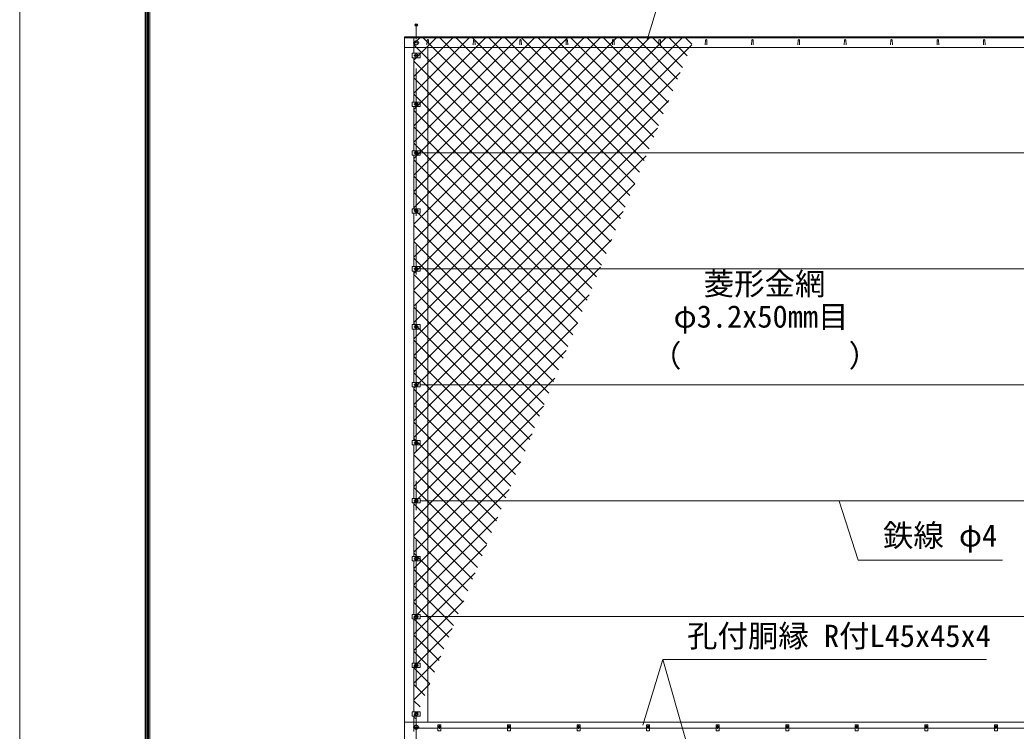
# Model space of a CAD drawing. Units: millimetres at full size; details may follow other scales. Extents: x -8400 to 8400, y -5940 to 5940.
# Drawn here: x -8400 to -4104, y 1210 to 4277 of the extents above; entities that cross this region are included whole.
import ezdxf
from ezdxf.enums import TextEntityAlignment as Align

# ---------------------------------------------------------------- set-up
doc = ezdxf.new("R2010")
doc.units = ezdxf.units.MM
doc.header["$LTSCALE"] = 20
doc.header["$PDMODE"] = 32
doc.header["$PDSIZE"] = 10
doc.linetypes.add('USER1', pattern=[50.8, 31.75, -6.35, 6.35, -6.35])
for name, color, linetype, lineweight in [('0-0_D-STR1', 1, 'Continuous', 18), ('0-1_D-BMK', 2, 'USER1', 13), ('0-2_D-STR3', 3, 'Continuous', 13), ('0-8_D-STR-TXT', 7, 'Continuous', 13), ('0-A_D-STR2', 7, 'Continuous', 13), ('0-C_D-TTL', 7, 'Continuous', 18)]:
    doc.layers.add(name, color=color, linetype=linetype, lineweight=lineweight)
doc.layers.add('0-6_Defpoints', color=253, linetype='Continuous')
doc.styles.add('ＭＳ ゴシック', font='')
doc.styles.get('ＭＳ ゴシック').set_extended_font_data('MS Gothic')

msp = doc.modelspace()

# ---------------------------------------------------------------- linework, layer by layer
at = {"layer": '0-0_D-STR1'}
for p, q in [((-6740.7, 4203.61), (-2290.7, 4203.61)), ((-6740.7, 4199.61), (-2290.7, 4199.61)), ((-6643.7, 4190.48), (-6644.45, 4168.98)), ((-6637.7, 4190.48), (-6636.95, 4168.98)), ((-6443.7, 4190.48), (-6444.45, 4168.98)), ((-6437.7, 4190.48), (-6436.95, 4168.98)), ((-6243.7, 4190.48), (-6244.45, 4168.98)), ((-6237.7, 4190.48), (-6236.95, 4168.98)), ((-6043.7, 4190.48), (-6044.45, 4168.98)), ((-6037.7, 4190.48), (-6036.95, 4168.98)), ((-5843.7, 4190.48), (-5844.45, 4168.98)), ((-5837.7, 4190.48), (-5836.95, 4168.98)), ((-5643.7, 4190.48), (-5644.45, 4168.98)), ((-5637.7, 4190.48), (-5636.95, 4168.98)), ((-5443.7, 4190.48), (-5444.45, 4168.98)), ((-5437.7, 4190.48), (-5436.95, 4168.98)), ((-5243.7, 4190.48), (-5244.45, 4168.98)), ((-5237.7, 4190.48), (-5236.95, 4168.98)), ((-5043.7, 4190.48), (-5044.45, 4168.98)), ((-5037.7, 4190.48), (-5036.95, 4168.98)), ((-4843.7, 4190.48), (-4844.45, 4168.98)), ((-4837.7, 4190.48), (-4836.95, 4168.98)), ((-4643.7, 4190.48), (-4644.45, 4168.98)), ((-4637.7, 4190.48), (-4636.95, 4168.98)), ((-4443.7, 4190.48), (-4444.45, 4168.98)), ((-4437.7, 4190.48), (-4436.95, 4168.98)), ((-4243.7, 4190.48), (-4244.45, 4168.98)), ((-4237.7, 4190.48), (-4236.95, 4168.98)), ((-6740.7, 4158.61), (-2290.7, 4158.61)), ((-6640.7, 1248.61), (-6640.7, 4158.61)), ((-6740.7, 1248.61), (-2290.7, 1248.61))]:
    msp.add_line(p, q, dxfattribs=at)
msp.add_lwpolyline([(-6740.7, 4203.61), (-6740.7, -1596.39), (-6640.7, -1596.39), (-6640.7, -796.39)], dxfattribs=at)
for centre in [(-6640.7, 4189.23), (-6440.7, 4189.23), (-6240.7, 4189.23), (-6040.7, 4189.23), (-5840.7, 4189.23), (-5640.7, 4189.23), (-5440.7, 4189.23), (-5240.7, 4189.23), (-5040.7, 4189.23), (-4840.7, 4189.23), (-4640.7, 4189.23), (-4440.7, 4189.23), (-4240.7, 4189.23)]:
    msp.add_arc(centre, 3.25, 22.61986, 157.38014, dxfattribs=at)
at = {"layer": '0-1_D-BMK'}
for p, q in [((-6690.7, -1647.39), (-6690.7, 4254.61)), ((-6677.95, 4178.61), (-6703.45, 4178.61)), ((-6700.7, 4123.61), (-6680.7, 4123.61)), ((-6700.7, 3913.61), (-6680.7, 3913.61)), ((-6700.7, 3703.61), (-6680.7, 3703.61)), ((-6700.7, 3453.61), (-6680.7, 3453.61)), ((-6700.7, 3203.61), (-6680.7, 3203.61)), ((-6700.7, 2953.61), (-6680.7, 2953.61)), ((-6700.7, 2703.61), (-6680.7, 2703.61)), ((-6700.7, 2453.61), (-6680.7, 2453.61)), ((-6700.7, 2203.61), (-6680.7, 2203.61)), ((-6700.7, 1953.61), (-6680.7, 1953.61)), ((-6700.7, 1703.61), (-6680.7, 1703.61)), ((-6700.7, 1493.61), (-6680.7, 1493.61)), ((-6700.7, 1283.61), (-6680.7, 1283.61)), ((-6677.95, 1226.61), (-6703.45, 1226.61)), ((-6598.14, 1227.61), (-6583.26, 1227.61)), ((-6590.7, 1220.17), (-6590.7, 1235.05)), ((-6298.14, 1227.61), (-6283.26, 1227.61)), ((-6290.7, 1220.17), (-6290.7, 1235.05)), ((-5998.14, 1227.61), (-5983.26, 1227.61)), ((-5990.7, 1220.17), (-5990.7, 1235.05)), ((-5698.14, 1227.61), (-5683.26, 1227.61)), ((-5690.7, 1220.17), (-5690.7, 1235.05)), ((-5398.14, 1227.61), (-5383.26, 1227.61)), ((-5390.7, 1220.17), (-5390.7, 1235.05)), ((-5098.14, 1227.61), (-5083.26, 1227.61)), ((-5090.7, 1220.17), (-5090.7, 1235.05)), ((-4798.14, 1227.61), (-4783.26, 1227.61)), ((-4790.7, 1220.17), (-4790.7, 1235.05)), ((-4498.14, 1227.61), (-4483.26, 1227.61)), ((-4490.7, 1220.17), (-4490.7, 1235.05)), ((-4198.14, 1227.61), (-4183.26, 1227.61)), ((-4190.7, 1220.17), (-4190.7, 1235.05))]:
    msp.add_line(p, q, dxfattribs=at)
at = {"layer": '0-2_D-STR3'}
for p, q in [((-6700.7, 4133.11), (-6700.7, 4198.61)), ((-6690.7, 4168.79), (-6699.2, 4173.7)), ((-6682.2, 4173.7), (-6690.7, 4168.79)), ((-6707.9, 4133.11), (-6673.5, 4133.11)), ((-6707.9, 4133.11), (-6707.9, 4114.11)), ((-6697.2, 4127.36), (-6690.7, 4131.12)), ((-6697.2, 4119.86), (-6697.2, 4127.36)), ((-6690.7, 4131.12), (-6684.2, 4127.36)), ((-6684.2, 4127.36), (-6684.2, 4119.86)), ((-6673.5, 4133.11), (-6673.5, 4114.11)), ((-6707.9, 4114.11), (-6673.5, 4114.11)), ((-6700.7, 3923.11), (-6700.7, 4114.11)), ((-6690.7, 4116.1), (-6697.2, 4119.86)), ((-6684.2, 4119.86), (-6690.7, 4116.1)), ((-6707.9, 3923.11), (-6673.5, 3923.11)), ((-6707.9, 3923.11), (-6707.9, 3904.11)), ((-6697.2, 3917.36), (-6690.7, 3921.12)), ((-6697.2, 3909.86), (-6697.2, 3917.36)), ((-6690.7, 3906.1), (-6697.2, 3909.86)), ((-6690.7, 3921.12), (-6684.2, 3917.36)), ((-6684.2, 3909.86), (-6690.7, 3906.1)), ((-6684.2, 3917.36), (-6684.2, 3909.86)), ((-6673.5, 3923.11), (-6673.5, 3904.11)), ((-6707.9, 3904.11), (-6673.5, 3904.11)), ((-6700.7, 3713.11), (-6700.7, 3904.11)), ((-6707.9, 3713.11), (-6673.5, 3713.11)), ((-6707.9, 3713.11), (-6707.9, 3694.11)), ((-6697.2, 3707.36), (-6690.7, 3711.12)), ((-6697.2, 3699.86), (-6697.2, 3707.36)), ((-6690.7, 3696.1), (-6697.2, 3699.86)), ((-6690.7, 3711.12), (-6684.2, 3707.36)), ((-6684.2, 3699.86), (-6690.7, 3696.1)), ((-6684.2, 3707.36), (-6684.2, 3699.86)), ((-6673.5, 3713.11), (-6673.5, 3694.11)), ((-6673.5, 3703.61), (-3700.2, 3703.61)), ((-6707.9, 3694.11), (-6673.5, 3694.11)), ((-6700.7, 3463.11), (-6700.7, 3694.11)), ((-6707.9, 3463.11), (-6673.5, 3463.11)), ((-6707.9, 3463.11), (-6707.9, 3444.11)), ((-6707.9, 3444.11), (-6673.5, 3444.11)), ((-6700.7, 3213.11), (-6700.7, 3444.11)), ((-6697.2, 3457.36), (-6690.7, 3461.12)), ((-6697.2, 3449.86), (-6697.2, 3457.36)), ((-6690.7, 3446.1), (-6697.2, 3449.86)), ((-6690.7, 3461.12), (-6684.2, 3457.36)), ((-6684.2, 3449.86), (-6690.7, 3446.1)), ((-6684.2, 3457.36), (-6684.2, 3449.86)), ((-6673.5, 3463.11), (-6673.5, 3444.11)), ((-6707.9, 3213.11), (-6673.5, 3213.11)), ((-6707.9, 3213.11), (-6707.9, 3194.11)), ((-6707.9, 3194.11), (-6673.5, 3194.11)), ((-6700.7, 2963.11), (-6700.7, 3194.11)), ((-6697.2, 3207.36), (-6690.7, 3211.12)), ((-6697.2, 3199.86), (-6697.2, 3207.36)), ((-6690.7, 3196.1), (-6697.2, 3199.86)), ((-6690.7, 3211.12), (-6684.2, 3207.36)), ((-6684.2, 3199.86), (-6690.7, 3196.1)), ((-6684.2, 3207.36), (-6684.2, 3199.86)), ((-6673.5, 3213.11), (-6673.5, 3194.11)), ((-6673.5, 3203.61), (-3700.2, 3203.61)), ((-6707.9, 2963.11), (-6673.5, 2963.11)), ((-6707.9, 2963.11), (-6707.9, 2944.11)), ((-6707.9, 2944.11), (-6673.5, 2944.11)), ((-6700.7, 2713.11), (-6700.7, 2944.11)), ((-6697.2, 2957.36), (-6690.7, 2961.12)), ((-6697.2, 2949.86), (-6697.2, 2957.36)), ((-6690.7, 2946.1), (-6697.2, 2949.86)), ((-6690.7, 2961.12), (-6684.2, 2957.36)), ((-6684.2, 2949.86), (-6690.7, 2946.1)), ((-6684.2, 2957.36), (-6684.2, 2949.86)), ((-6673.5, 2963.11), (-6673.5, 2944.11)), ((-6707.9, 2713.11), (-6673.5, 2713.11)), ((-6707.9, 2713.11), (-6707.9, 2694.11)), ((-6697.2, 2707.36), (-6690.7, 2711.12)), ((-6697.2, 2699.86), (-6697.2, 2707.36)), ((-6690.7, 2711.12), (-6684.2, 2707.36)), ((-6684.2, 2707.36), (-6684.2, 2699.86)), ((-6673.5, 2713.11), (-6673.5, 2694.11)), ((-6707.9, 2694.11), (-6673.5, 2694.11)), ((-6700.7, 2463.11), (-6700.7, 2694.11)), ((-6690.7, 2696.1), (-6697.2, 2699.86)), ((-6684.2, 2699.86), (-6690.7, 2696.1)), ((-6673.5, 2703.61), (-3700.2, 2703.61)), ((-6707.9, 2463.11), (-6673.5, 2463.11)), ((-6707.9, 2463.11), (-6707.9, 2444.11)), ((-6697.2, 2457.36), (-6690.7, 2461.12)), ((-6697.2, 2449.86), (-6697.2, 2457.36)), ((-6690.7, 2446.1), (-6697.2, 2449.86)), ((-6690.7, 2461.12), (-6684.2, 2457.36)), ((-6684.2, 2449.86), (-6690.7, 2446.1)), ((-6684.2, 2457.36), (-6684.2, 2449.86)), ((-6673.5, 2463.11), (-6673.5, 2444.11)), ((-6707.9, 2444.11), (-6673.5, 2444.11)), ((-6700.7, 2213.11), (-6700.7, 2444.11)), ((-6707.9, 2213.11), (-6673.5, 2213.11)), ((-6707.9, 2213.11), (-6707.9, 2194.11)), ((-6707.9, 2194.11), (-6673.5, 2194.11)), ((-6700.7, 1963.11), (-6700.7, 2194.11)), ((-6697.2, 2207.36), (-6690.7, 2211.12)), ((-6697.2, 2199.86), (-6697.2, 2207.36)), ((-6690.7, 2196.1), (-6697.2, 2199.86)), ((-6690.7, 2211.12), (-6684.2, 2207.36)), ((-6684.2, 2199.86), (-6690.7, 2196.1)), ((-6684.2, 2207.36), (-6684.2, 2199.86)), ((-6673.5, 2213.11), (-6673.5, 2194.11)), ((-6673.5, 2203.61), (-3700.2, 2203.61)), ((-6707.9, 1963.11), (-6673.5, 1963.11)), ((-6707.9, 1963.11), (-6707.9, 1944.11)), ((-6707.9, 1944.11), (-6673.5, 1944.11)), ((-6700.7, 1713.11), (-6700.7, 1944.11)), ((-6697.2, 1957.36), (-6690.7, 1961.12)), ((-6697.2, 1949.86), (-6697.2, 1957.36)), ((-6690.7, 1946.1), (-6697.2, 1949.86)), ((-6690.7, 1961.12), (-6684.2, 1957.36)), ((-6684.2, 1949.86), (-6690.7, 1946.1)), ((-6684.2, 1957.36), (-6684.2, 1949.86)), ((-6673.5, 1963.11), (-6673.5, 1944.11)), ((-6707.9, 1713.11), (-6673.5, 1713.11)), ((-6707.9, 1713.11), (-6707.9, 1694.11)), ((-6707.9, 1694.11), (-6673.5, 1694.11)), ((-6700.7, 1503.11), (-6700.7, 1694.11)), ((-6697.2, 1707.36), (-6690.7, 1711.12)), ((-6697.2, 1699.86), (-6697.2, 1707.36)), ((-6690.7, 1696.1), (-6697.2, 1699.86)), ((-6690.7, 1711.12), (-6684.2, 1707.36)), ((-6684.2, 1699.86), (-6690.7, 1696.1)), ((-6684.2, 1707.36), (-6684.2, 1699.86)), ((-6673.5, 1713.11), (-6673.5, 1694.11)), ((-6673.5, 1703.61), (-3700.2, 1703.61)), ((-6707.9, 1503.11), (-6673.5, 1503.11)), ((-6707.9, 1503.11), (-6707.9, 1484.11)), ((-6707.9, 1484.11), (-6673.5, 1484.11)), ((-6700.7, 1293.11), (-6700.7, 1484.11)), ((-6697.2, 1497.36), (-6690.7, 1501.12)), ((-6697.2, 1489.86), (-6697.2, 1497.36)), ((-6690.7, 1486.1), (-6697.2, 1489.86)), ((-6690.7, 1501.12), (-6684.2, 1497.36)), ((-6684.2, 1489.86), (-6690.7, 1486.1)), ((-6684.2, 1497.36), (-6684.2, 1489.86)), ((-6673.5, 1503.11), (-6673.5, 1484.11)), ((-6707.9, 1293.11), (-6673.5, 1293.11)), ((-6707.9, 1293.11), (-6707.9, 1274.11)), ((-6697.2, 1287.36), (-6690.7, 1291.12)), ((-6690.7, 1291.12), (-6684.2, 1287.36)), ((-6673.5, 1293.11), (-6673.5, 1274.11)), ((-6707.9, 1274.11), (-6673.5, 1274.11)), ((-6700.7, 1208.61), (-6700.7, 1274.11)), ((-6697.2, 1279.86), (-6697.2, 1287.36)), ((-6690.7, 1276.1), (-6697.2, 1279.86)), ((-6684.2, 1279.86), (-6690.7, 1276.1)), ((-6684.2, 1287.36), (-6684.2, 1279.86)), ((-6700.7, 1222.61), (-6597.2, 1222.61)), ((-6690.7, 1216.79), (-6699.2, 1221.7)), ((-6682.2, 1221.7), (-6690.7, 1216.79)), ((-6597.2, 1211.61), (-6597.2, 1237.61)), ((-6584.2, 1237.61), (-6597.2, 1237.61)), ((-6584.2, 1211.61), (-6597.2, 1211.61)), ((-6584.2, 1211.61), (-6584.2, 1237.61)), ((-6584.2, 1222.61), (-6297.2, 1222.61)), ((-6297.2, 1211.61), (-6297.2, 1237.61)), ((-6284.2, 1237.61), (-6297.2, 1237.61)), ((-6284.2, 1211.61), (-6297.2, 1211.61)), ((-6284.2, 1211.61), (-6284.2, 1237.61)), ((-6284.2, 1222.61), (-5997.2, 1222.61)), ((-5997.2, 1211.61), (-5997.2, 1237.61)), ((-5984.2, 1237.61), (-5997.2, 1237.61)), ((-5984.2, 1211.61), (-5997.2, 1211.61)), ((-5984.2, 1211.61), (-5984.2, 1237.61)), ((-5984.2, 1222.61), (-5697.2, 1222.61)), ((-5697.2, 1211.61), (-5697.2, 1237.61)), ((-5684.2, 1237.61), (-5697.2, 1237.61)), ((-5684.2, 1211.61), (-5697.2, 1211.61)), ((-5684.2, 1211.61), (-5684.2, 1237.61)), ((-5684.2, 1222.61), (-5397.2, 1222.61)), ((-5397.2, 1211.61), (-5397.2, 1237.61)), ((-5384.2, 1237.61), (-5397.2, 1237.61)), ((-5384.2, 1211.61), (-5397.2, 1211.61)), ((-5384.2, 1211.61), (-5384.2, 1237.61)), ((-5384.2, 1222.61), (-5097.2, 1222.61)), ((-5097.2, 1211.61), (-5097.2, 1237.61)), ((-5084.2, 1237.61), (-5097.2, 1237.61)), ((-5084.2, 1211.61), (-5097.2, 1211.61)), ((-5084.2, 1211.61), (-5084.2, 1237.61)), ((-5084.2, 1222.61), (-4797.2, 1222.61)), ((-4797.2, 1211.61), (-4797.2, 1237.61)), ((-4784.2, 1237.61), (-4797.2, 1237.61)), ((-4784.2, 1211.61), (-4797.2, 1211.61)), ((-4784.2, 1211.61), (-4784.2, 1237.61)), ((-4784.2, 1222.61), (-4497.2, 1222.61)), ((-4497.2, 1211.61), (-4497.2, 1237.61)), ((-4484.2, 1237.61), (-4497.2, 1237.61)), ((-4484.2, 1211.61), (-4497.2, 1211.61)), ((-4484.2, 1211.61), (-4484.2, 1237.61)), ((-4484.2, 1222.61), (-4197.2, 1222.61)), ((-4197.2, 1211.61), (-4197.2, 1237.61)), ((-4184.2, 1237.61), (-4197.2, 1237.61)), ((-4184.2, 1211.61), (-4197.2, 1211.61)), ((-4184.2, 1211.61), (-4184.2, 1237.61)), ((-4184.2, 1222.61), (-3897.2, 1222.61))]:
    msp.add_line(p, q, dxfattribs=at)
for points in [[(-6699.2, 4173.7), (-6699.2, 4183.52), (-6690.7, 4188.42)], [(-6690.7, 4188.42), (-6682.2, 4183.52), (-6682.2, 4173.7)], [(-6699.2, 1221.7), (-6699.2, 1231.52), (-6690.7, 1236.42)], [(-6690.7, 1236.42), (-6682.2, 1231.52), (-6682.2, 1221.7)]]:
    msp.add_lwpolyline(points, dxfattribs=at)
for centre, radius in [((-6690.7, 4178.61), 8.25), ((-6690.7, 4123.61), 6.25), ((-6690.7, 3913.61), 6.25), ((-6690.7, 3703.61), 6.25), ((-6690.7, 3453.61), 6.25), ((-6690.7, 3203.61), 6.25), ((-6690.7, 2953.61), 6.25), ((-6690.7, 2703.61), 6.25), ((-6690.7, 2453.61), 6.25), ((-6690.7, 2203.61), 6.25), ((-6690.7, 1953.61), 6.25), ((-6690.7, 1703.61), 6.25), ((-6690.7, 1493.61), 6.25), ((-6690.7, 1283.61), 6.25), ((-6690.7, 1226.61), 8.25), ((-6590.7, 1227.61), 5.25), ((-6290.7, 1227.61), 5.25), ((-5990.7, 1227.61), 5.25), ((-5690.7, 1227.61), 5.25), ((-5390.7, 1227.61), 5.25), ((-5090.7, 1227.61), 5.25), ((-4790.7, 1227.61), 5.25), ((-4490.7, 1227.61), 5.25), ((-4190.7, 1227.61), 5.25)]:
    msp.add_circle(centre, radius, dxfattribs=at)
at = {"layer": '0-6_Defpoints'}
msp.add_point((-6690.7, 4254.61), dxfattribs=at)
at = {"layer": '0-8_D-STR-TXT'}
msp.add_line((-5626.59, 1518.48), (-5527.29, 1171.25), dxfattribs=at)
for points in [[(-4230.84, 4413.4), (-5626.59, 4413.4), (-5696.58, 4186.67)], [(-4162.6, 1947.3), (-4785.26, 1947.3), (-4865.9, 2201.7)], [(-4230.84, 1518.48), (-5626.59, 1518.48), (-5713.86, 1235.75)]]:
    msp.add_lwpolyline(points, dxfattribs=at)
at = {"layer": '0-A_D-STR2'}
for p, q in [((-6700.7, 4173.87), (-6674.96, 4199.61)), ((-6700.7, 4103.16), (-6604.25, 4199.61)), ((-6700.7, 4032.45), (-6533.54, 4199.61)), ((-6700.7, 3961.74), (-6462.83, 4199.61)), ((-6700.7, 3891.03), (-6392.12, 4199.61)), ((-6700.7, 3820.32), (-6321.41, 4199.61)), ((-6700.7, 3749.61), (-6250.7, 4199.61)), ((-6700.7, 3678.9), (-6179.99, 4199.61)), ((-6700.7, 3608.19), (-6109.28, 4199.61)), ((-6700.7, 3537.48), (-6038.57, 4199.61)), ((-6700.7, 3466.77), (-5967.85, 4199.61)), ((-6700.7, 3396.05), (-5897.14, 4199.61)), ((-6700.7, 3325.34), (-5826.43, 4199.61)), ((-6700.7, 3254.63), (-5755.72, 4199.61)), ((-6700.7, 3183.92), (-5685.01, 4199.61)), ((-6700.7, 3113.21), (-5614.3, 4199.61)), ((-6700.7, 3042.5), (-5543.59, 4199.61)), ((-6700.7, 2971.79), (-5502.51, 4169.98)), ((-5851.18, 3319.87), (-6700.7, 4169.38)), ((-5830.62, 3370.01), (-6660.22, 4199.61)), ((-5810.05, 3420.15), (-6589.51, 4199.61)), ((-5789.48, 3470.3), (-6518.79, 4199.61)), ((-5768.92, 3520.44), (-6448.08, 4199.61)), ((-5748.35, 3570.59), (-6377.37, 4199.61)), ((-5727.78, 3620.73), (-6306.66, 4199.61)), ((-5707.22, 3670.88), (-6235.95, 4199.61)), ((-5686.65, 3721.02), (-6165.24, 4199.61)), ((-5666.08, 3771.16), (-6094.53, 4199.61)), ((-5645.52, 3821.31), (-6023.82, 4199.61)), ((-5624.95, 3871.45), (-5953.11, 4199.61)), ((-5604.39, 3921.6), (-5882.4, 4199.61)), ((-5583.82, 3971.74), (-5811.69, 4199.61)), ((-5563.25, 4021.88), (-5740.98, 4199.61)), ((-5542.69, 4072.03), (-5670.27, 4199.61)), ((-5522.12, 4122.17), (-5599.56, 4199.61)), ((-5501.55, 4172.32), (-5528.85, 4199.61)), ((-5871.75, 3269.72), (-6700.7, 4098.67)), ((-6700.7, 2901.08), (-5551.68, 4050.1)), ((-5892.32, 3219.58), (-6700.7, 4027.96)), ((-5912.88, 3169.43), (-6700.7, 3957.25)), ((-6700.7, 2830.37), (-5600.85, 3930.22)), ((-5933.45, 3119.29), (-6700.7, 3886.54)), ((-5954.01, 3069.14), (-6700.7, 3815.83)), ((-6700.7, 2759.66), (-5650.02, 3810.34)), ((-5974.58, 3019), (-6700.7, 3745.12)), ((-6700.7, 2688.95), (-5699.18, 3690.46)), ((-5995.15, 2968.86), (-6700.7, 3674.41)), ((-6015.71, 2918.71), (-6700.7, 3603.7)), ((-6700.7, 2618.24), (-5748.35, 3570.58)), ((-6036.28, 2868.57), (-6700.7, 3532.99)), ((-6056.85, 2818.42), (-6700.7, 3462.27)), ((-6700.7, 2547.53), (-5797.52, 3450.71)), ((-6077.41, 2768.28), (-6700.7, 3391.56)), ((-6700.7, 2476.82), (-5846.69, 3330.83)), ((-6097.98, 2718.13), (-6700.7, 3320.85)), ((-6118.55, 2667.99), (-6700.7, 3250.14)), ((-6700.7, 2406.1), (-5895.85, 3210.95)), ((-6139.11, 2617.85), (-6700.7, 3179.43)), ((-6159.68, 2567.7), (-6700.7, 3108.72)), ((-6700.7, 2335.39), (-5945.02, 3091.07)), ((-6180.25, 2517.56), (-6700.7, 3038.01)), ((-6700.7, 2264.68), (-5994.19, 2971.19)), ((-6200.81, 2467.41), (-6700.7, 2967.3)), ((-6221.38, 2417.27), (-6700.7, 2896.59)), ((-6700.7, 2193.97), (-6043.36, 2851.32)), ((-6241.94, 2367.12), (-6700.7, 2825.88)), ((-6262.51, 2316.98), (-6700.7, 2755.17)), ((-6700.7, 2123.26), (-6092.52, 2731.44)), ((-6283.08, 2266.84), (-6700.7, 2684.46)), ((-6303.64, 2216.69), (-6700.7, 2613.75)), ((-6700.7, 2052.55), (-6141.69, 2611.56)), ((-6324.21, 2166.55), (-6700.7, 2543.04)), ((-6700.7, 1981.84), (-6190.86, 2491.68)), ((-6344.78, 2116.4), (-6700.7, 2472.33)), ((-6365.34, 2066.26), (-6700.7, 2401.61)), ((-6700.7, 1911.13), (-6240.03, 2371.8)), ((-6385.91, 2016.12), (-6700.7, 2330.9)), ((-6406.48, 1965.97), (-6700.7, 2260.19)), ((-6700.7, 1840.42), (-6289.19, 2251.92)), ((-6427.04, 1915.83), (-6700.7, 2189.48)), ((-6700.7, 1769.71), (-6338.36, 2132.05)), ((-6447.61, 1865.68), (-6700.7, 2118.77)), ((-6468.18, 1815.54), (-6700.7, 2048.06)), ((-6700.7, 1699), (-6387.53, 2012.17)), ((-6488.74, 1765.39), (-6700.7, 1977.35)), ((-6509.31, 1715.25), (-6700.7, 1906.64)), ((-6700.7, 1628.29), (-6436.7, 1892.29)), ((-6529.88, 1665.11), (-6700.7, 1835.93)), ((-6700.7, 1557.58), (-6485.86, 1772.41)), ((-6550.44, 1614.96), (-6700.7, 1765.22)), ((-6571.01, 1564.82), (-6700.7, 1694.51)), ((-6700.7, 1486.87), (-6535.03, 1652.53)), ((-6591.57, 1514.67), (-6700.7, 1623.8)), ((-6612.14, 1464.53), (-6700.7, 1553.09)), ((-6700.7, 1416.16), (-6584.2, 1532.66)), ((-6632.71, 1414.38), (-6700.7, 1482.38)), ((-6700.7, 1345.44), (-6633.37, 1412.78)), ((-6653.27, 1364.24), (-6700.7, 1411.67)), ((-6673.84, 1314.1), (-6700.7, 1340.95)), ((-6700.7, 1274.73), (-6682.53, 1292.9)), ((-6694.41, 1263.95), (-6700.7, 1270.24))]:
    msp.add_line(p, q, dxfattribs=at)
at = {"layer": '0-C_D-TTL', "color": 2}
msp.add_lwpolyline([(-8400, 5940), (8400, 5940), (8400, -5940), (-8400, -5940)], close=True, dxfattribs=at)
at = {"layer": '0-C_D-TTL'}
for points in [[(-7860, 5500), (7860, 5500), (7860, -5500), (-7860, -5500)], [(-7855, 5495), (7855, 5495), (7855, -5495), (-7855, -5495)], [(-7850, 5490), (7850, 5490), (7850, -5490), (-7850, -5490)], [(-7845, 5485), (7845, 5485), (7845, -5485), (-7845, -5485)], [(-7840, 5480), (7840, 5480), (7840, -5480), (-7840, -5480)]]:
    msp.add_lwpolyline(points, close=True, dxfattribs=at)

# ---------------------------------------------------------------- texts
at = {"layer": '0-8_D-STR-TXT', "style": 'ＭＳ ゴシック'}
for s, p in [('菱形金網', (-5450.6, 3062.14)), ('φ3.2x50mm目', (-5580.55, 2921.26)), ('（\u3000\u3000   \u3000\u3000）', (-5678.01, 2752.32)), ('鉄線 φ4', (-4677.83, 1977.04)), ('孔付胴縁 R付L45x45x4', (-5522.72, 1543.65))]:
    msp.add_text(s, height=96.19, dxfattribs=at).set_placement(p, align=Align.BOTTOM_LEFT)

doc.saveas('drawing.dxf')
